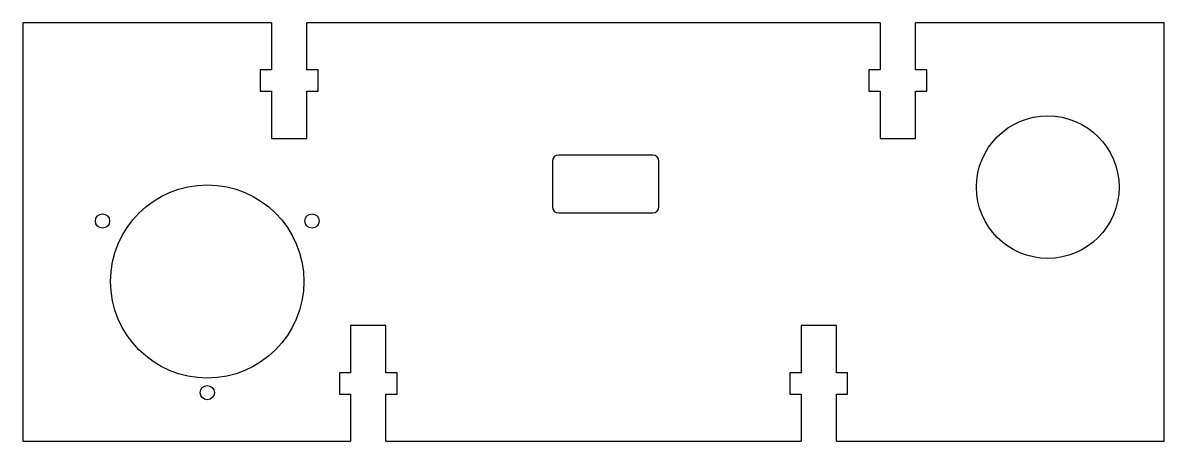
# Model space of a CAD drawing. Extents: x -1.88 to 1.88, y -0.69 to 0.69.
import ezdxf

# ---------------------------------------------------------------- set-up
doc = ezdxf.new("R2010")
doc.units = 0
doc.layers.get('0').update_dxf_attribs({"linetype": 'CONTINUOUS'})

msp = doc.modelspace()

# ---------------------------------------------------------------- linework, layer by layer
at = {"color": 7, "linetype": 'CONTINUOUS'}
for p, q in [((-1.058, 0.6875), (-1.875, 0.6875)), ((-1.875, 0.6875), (-1.875, -0.6875)), ((-1.058, 0.6875), (-1.058, 0.5325)), ((-0.942, 0.5325), (-0.942, 0.6875)), ((0.942, 0.6875), (-0.942, 0.6875)), ((0.942, 0.6875), (0.942, 0.5325)), ((1.058, 0.5325), (1.058, 0.6875)), ((1.875, 0.6875), (1.058, 0.6875)), ((1.875, -0.6875), (1.875, 0.6875)), ((-1.058, 0.5325), (-1.095, 0.5325)), ((-1.095, 0.5325), (-1.095, 0.4625)), ((-0.905, 0.5325), (-0.942, 0.5325)), ((-0.905, 0.4625), (-0.905, 0.5325)), ((0.942, 0.5325), (0.905, 0.5325)), ((0.905, 0.5325), (0.905, 0.4625)), ((1.095, 0.5325), (1.058, 0.5325)), ((1.095, 0.4625), (1.095, 0.5325)), ((-1.095, 0.4625), (-1.058, 0.4625)), ((-1.058, 0.4625), (-1.058, 0.3075)), ((-0.942, 0.3075), (-0.942, 0.4625)), ((-0.942, 0.4625), (-0.905, 0.4625)), ((0.905, 0.4625), (0.942, 0.4625)), ((0.942, 0.4625), (0.942, 0.3075)), ((1.058, 0.3075), (1.058, 0.4625)), ((1.058, 0.4625), (1.095, 0.4625)), ((-1.058, 0.3075), (-0.942, 0.3075)), ((0.942, 0.3075), (1.058, 0.3075)), ((-0.135, 0.2325), (-0.135, 0.0825)), ((0.195, 0.2525), (-0.115, 0.2525)), ((0.215, 0.0825), (0.215, 0.2325)), ((-0.115, 0.0625), (0.195, 0.0625)), ((-0.682, -0.3075), (-0.798, -0.3075)), ((-0.798, -0.3075), (-0.798, -0.4625)), ((-0.682, -0.4625), (-0.682, -0.3075)), ((0.798, -0.3075), (0.682, -0.3075)), ((0.682, -0.3075), (0.682, -0.4625)), ((0.798, -0.4625), (0.798, -0.3075)), ((-0.798, -0.4625), (-0.835, -0.4625)), ((-0.835, -0.4625), (-0.835, -0.5325)), ((-0.645, -0.4625), (-0.682, -0.4625)), ((-0.645, -0.5325), (-0.645, -0.4625)), ((0.682, -0.4625), (0.645, -0.4625)), ((0.645, -0.4625), (0.645, -0.5325)), ((0.835, -0.4625), (0.798, -0.4625)), ((0.835, -0.5325), (0.835, -0.4625)), ((-0.835, -0.5325), (-0.798, -0.5325)), ((-0.798, -0.5325), (-0.798, -0.6875)), ((-0.682, -0.6875), (-0.682, -0.5325)), ((-0.682, -0.5325), (-0.645, -0.5325)), ((0.645, -0.5325), (0.682, -0.5325)), ((0.682, -0.5325), (0.682, -0.6875)), ((0.798, -0.6875), (0.798, -0.5325)), ((0.798, -0.5325), (0.835, -0.5325)), ((-1.875, -0.6875), (-0.798, -0.6875)), ((-0.682, -0.6875), (0.682, -0.6875)), ((0.798, -0.6875), (1.875, -0.6875))]:
    msp.add_line(p, q, dxfattribs=at)
for centre, radius in [((1.4925, 0.1475), 0.23435), ((-1.269, -0.1625), 0.3175), ((-1.61325, 0.03625), 0.02345), ((-0.92475, 0.03625), 0.02345), ((-1.269, -0.52775), 0.02345)]:
    msp.add_circle(centre, radius, dxfattribs=at)
for centre, start, end in [((-0.115, 0.2325), 90, 180), ((0.195, 0.2325), 0, 90), ((-0.115, 0.0825), 180, 270), ((0.195, 0.0825), 270, 0)]:
    msp.add_arc(centre, 0.02, start, end, dxfattribs=at)

doc.saveas('drawing.dxf')
